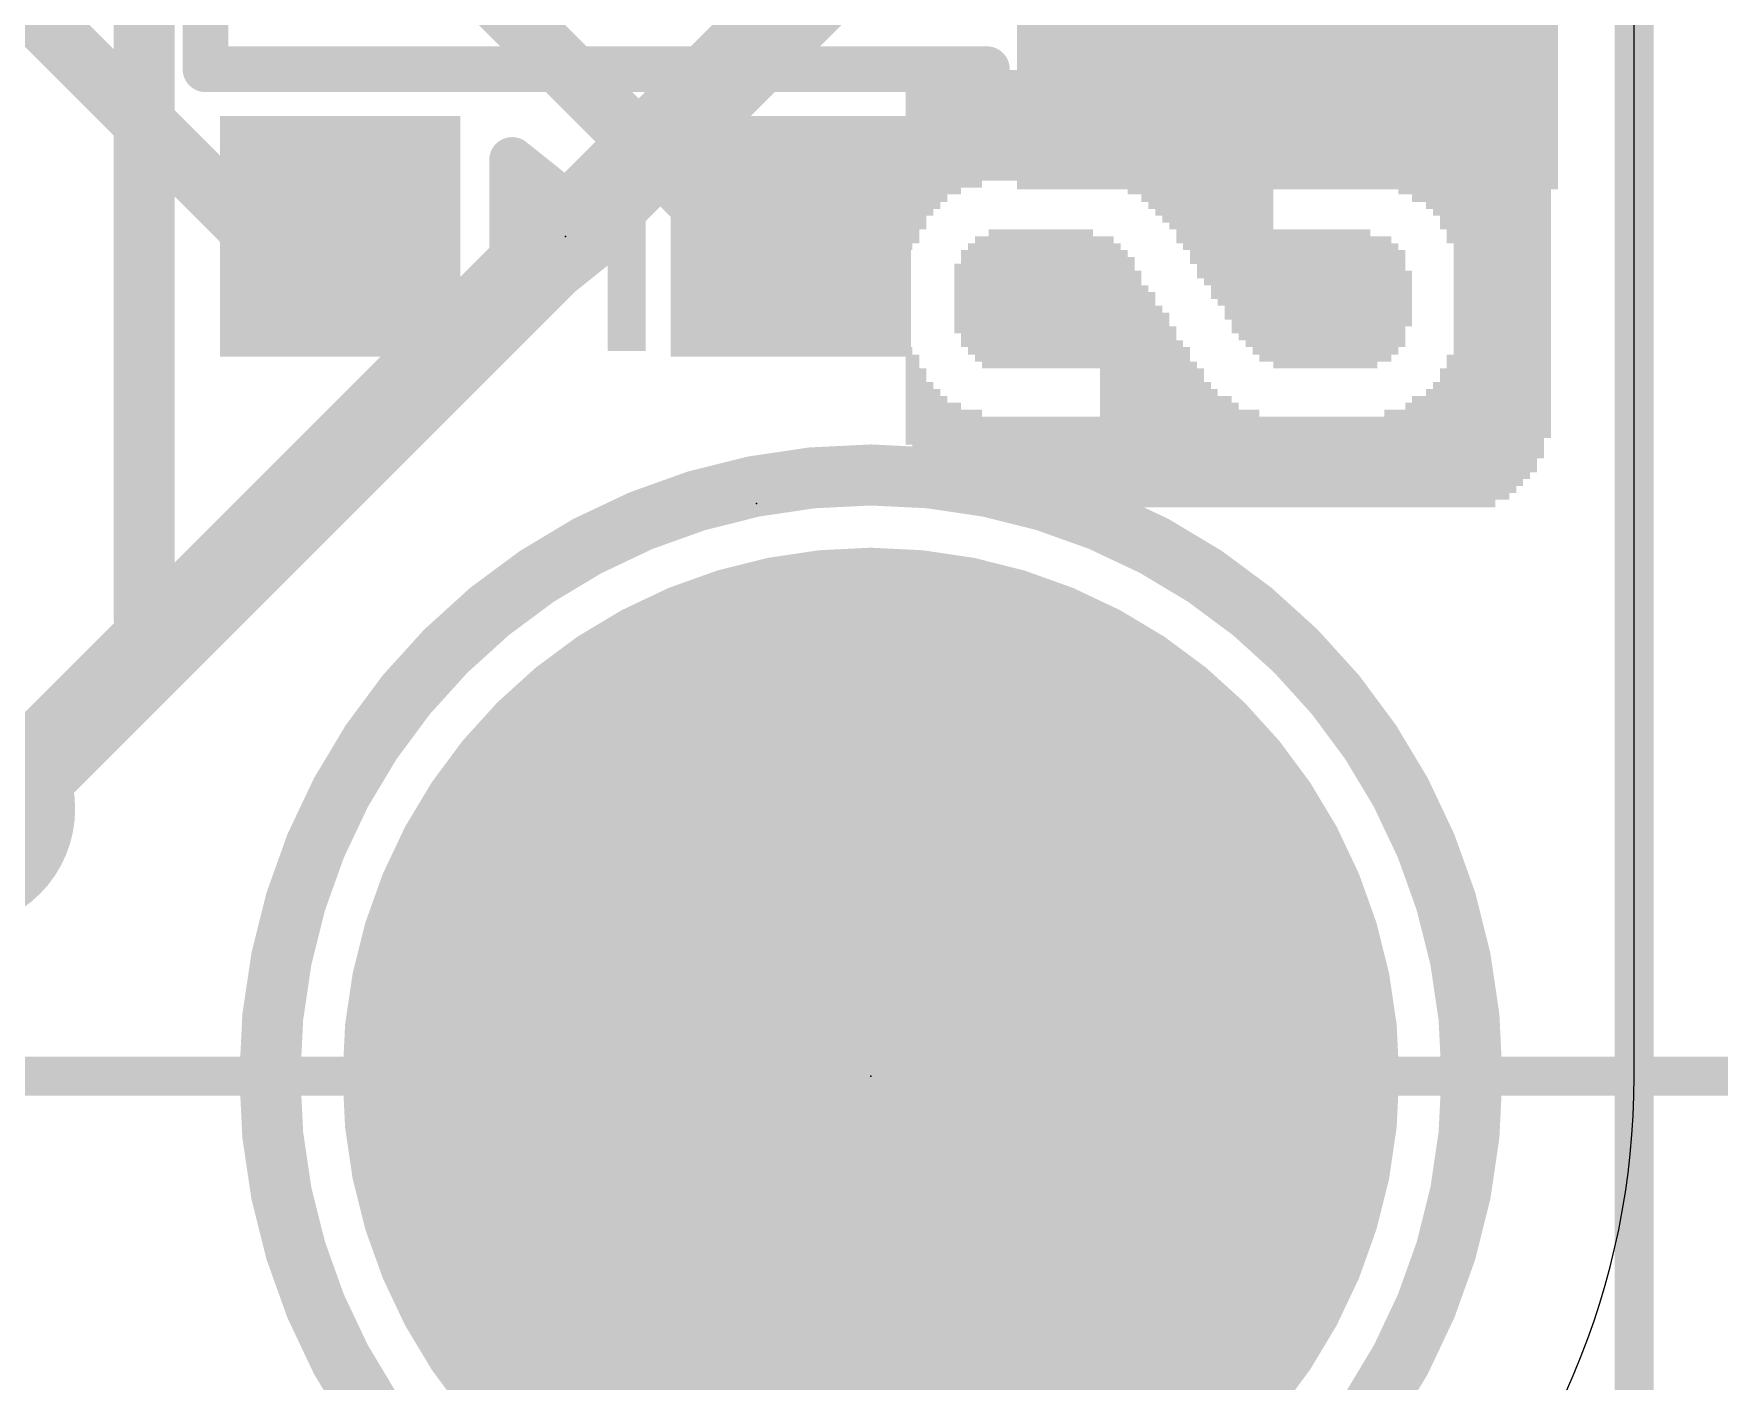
# Model space of a CAD drawing. Extents: x -0.1 to 34.1, y -8.2 to 17.8.
# Drawn here: x 20.07 to 25.68, y 1.52 to 6.01 of the extents above; entities that cross this region are included whole.
import ezdxf

# ---------------------------------------------------------------- set-up
doc = ezdxf.new("R2010")
doc.units = 0
for name, color, linetype in [('1', 12, 'CONTINUOUS'), ('16', 5, 'CONTINUOUS'), ('17', 110, 'CONTINUOUS'), ('18', 110, 'CONTINUOUS'), ('20', 53, 'CONTINUOUS'), ('21', 40, 'CONTINUOUS'), ('22', 6, 'CONTINUOUS'), ('23', 40, 'CONTINUOUS'), ('24', 6, 'CONTINUOUS'), ('47', 253, 'CONTINUOUS')]:
    doc.layers.add(name, color=color, linetype=linetype)

# ---------------------------------------------------------------- blocks, each defined once
blk = doc.blocks.new('RECT')
blk.add_solid([(-0.5, -0.5), (0.5, -0.5), (-0.5, 0.5), (0.5, 0.5)])
blk = doc.blocks.new('ROUNDP')
at = {"const_width": 0.5}
blk.add_lwpolyline([(0, -0.25, 1), (0, 0.25, 1), (0, -0.25)], format="xyb", dxfattribs=at)
blk = doc.blocks.new('ROUNDV')
at = {"const_width": 0.5}
blk.add_lwpolyline([(0, -0.25, 1), (0, 0.25, 1), (0, -0.25)], format="xyb", dxfattribs=at)

msp = doc.modelspace()

# ---------------------------------------------------------------- linework, layer by layer
at = {"layer": '1', "const_width": 0.2032}
for points in [[(20.346, 7.39), (22.402, 5.334)], [(19.842, 6.311), (20.819, 5.334)], [(20.819, 5.334), (21.094, 5.334)], [(22.402, 5.334), (22.594, 5.334)]]:
    msp.add_lwpolyline(points, dxfattribs=at)
at = {"layer": '1', "const_width": 0.1016}
for points in [[(20.819, 5.3848, 1), (20.819, 5.2832)], [(20.7831, 5.2981, 1), (20.8549, 5.3699)], [(21.094, 5.2832, 1), (21.094, 5.3848)], [(22.402, 5.3848, 1), (22.402, 5.2832)], [(22.3661, 5.2981, 1), (22.4379, 5.3699)], [(22.594, 5.2832, 1), (22.594, 5.3848)]]:
    msp.add_lwpolyline(points, format="xyb", dxfattribs=at)
at = {"layer": '16', "const_width": 0.3048}
for points in [[(22.86, 6.35), (19.939, 3.429)], [(19.812, 3.429), (19.939, 3.429)]]:
    msp.add_lwpolyline(points, dxfattribs=at)
at = {"layer": '16', "const_width": 0.1524}
msp.add_lwpolyline([(19.939, 3.3528, 1), (19.939, 3.5052)], format="xyb", dxfattribs=at)
at = {"layer": '20'}
msp.add_line((25.4, 2.54), (25.4, 15.24), dxfattribs=at)
msp.add_arc((22.86, 2.54), 2.54, 270, 0, dxfattribs=at)
at = {"layer": '21'}
for points, const_width in [([(20.646, 5.89), (20.646, 6.99)], 0.1524), ([(20.442, 6.861), (20.442, 4.061)], 0.2032), ([(23.246, 5.89), (20.646, 5.89)], 0.1524), ([(21.9837, 5.334), (21.6662, 5.588)], 0.1524), ([(21.6662, 5.588), (21.6662, 5.08)], 0.1524), ([(21.6662, 5.4864), (21.7932, 5.4864)], 0.1524), ([(21.6662, 5.08), (21.9837, 5.334)], 0.1524), ([(21.6662, 5.334), (21.9837, 5.334)], 0.1524), ([(21.6662, 5.1816), (21.7932, 5.1816)], 0.1524)]:
    msp.add_lwpolyline(points, dxfattribs=dict(at, const_width=const_width))
for points, const_width in [([(20.646, 5.9281, 1), (20.646, 5.8519)], 0.0762), ([(23.246, 5.8519, 1), (23.246, 5.9281)], 0.0762), ([(20.6079, 5.89, 1), (20.6841, 5.89)], 0.0762), ([(21.69, 5.6178, 1), (21.6424, 5.5582)], 0.0762), ([(21.7043, 5.588, 1), (21.6281, 5.588)], 0.0762), ([(21.6662, 5.5245, 1), (21.6662, 5.4483)], 0.0762), ([(21.7932, 5.4483, 1), (21.7932, 5.5245)], 0.0762), ([(21.6662, 5.3721, 1), (21.6662, 5.2959)], 0.0762), ([(22.0075, 5.3042, 1), (21.9599, 5.3638)], 0.0762), ([(21.9599, 5.3042, 1), (22.0075, 5.3638)], 0.0762), ([(21.9837, 5.2959, 1), (21.9837, 5.3721)], 0.0762), ([(21.6662, 5.2197, 1), (21.6662, 5.1435)], 0.0762), ([(21.7932, 5.1435, 1), (21.7932, 5.2197)], 0.0762), ([(21.6424, 5.1098, 1), (21.69, 5.0502)], 0.0762), ([(21.6281, 5.08, 1), (21.7043, 5.08)], 0.0762), ([(22.86, 0.54, 1), (22.86, 4.54, 1), (22.86, 0.54)], 0.2032), ([(20.3912, 4.061, 1), (20.4928, 4.061)], 0.1016)]:
    msp.add_lwpolyline(points, format="xyb", dxfattribs=dict(at, const_width=const_width))
at = {"layer": '23'}
for p in [(21.844, 5.334), (22.86, 2.54)]:
    msp.add_point(p, dxfattribs=at)
at = {"layer": '24'}
msp.add_point((22.479, 4.445), dxfattribs=at)
at = {"layer": '47', "const_width": 0.13}
for points in [[(25.4, 9.144), (25.4, -8.173)], [(12.7, 2.54), (31.287, 2.54)], [(22.86, 2.54), (22.86, -5.252)]]:
    msp.add_lwpolyline(points, dxfattribs=at)
at = {"layer": '47', "const_width": 0.065}
msp.add_lwpolyline([(22.8925, 2.54, 1), (22.8275, 2.54)], format="xyb", dxfattribs=at)

# ---------------------------------------------------------------- block references
at = {"layer": '1'}
for p, xscale, yscale, rotation in [((24.246, 6.09), 1.8, 1.2, 180), ((21.094, 5.334), 0.8, 0.8, 270), ((22.594, 5.334), 0.8, 0.8, 270)]:
    msp.add_blockref('RECT', p, dxfattribs=dict(at, xscale=xscale, yscale=yscale, rotation=rotation))
at = {"layer": '17', "xscale": 3.516, "yscale": 3.516}
msp.add_blockref('ROUNDP', (22.86, 2.54), dxfattribs=at)
msp.add_blockref('ROUNDP', (22.86, 2.54), dxfattribs=at)
at = {"layer": '18', "xscale": 0.8001, "yscale": 0.8001}
msp.add_blockref('ROUNDV', (19.812, 3.429), dxfattribs=at)
msp.add_blockref('ROUNDV', (19.812, 3.429), dxfattribs=at)
at = {"layer": '21', "xscale": 0.762, "yscale": 0.127, "rotation": 270}
msp.add_blockref('RECT', (22.0472, 5.334), dxfattribs=at)
at = {"layer": '22', "rotation": 90}
for p, xscale, yscale in [((22.987, 5.588), 0.5994, 0.0229), ((23.01, 5.5994), 0.5766, 0.0231), ((23.0331, 5.6223), 0.5309, 0.0231), ((23.0562, 5.6452), 0.4851, 0.0231), ((23.0793, 5.6566), 0.4623, 0.0231), ((23.1024, 5.668), 0.4394, 0.0231), ((23.1256, 5.6807), 0.414, 0.0231), ((23.1487, 5.6807), 0.414, 0.0231), ((23.1718, 5.6921), 0.3912, 0.0231), ((23.1949, 5.6921), 0.3912, 0.0231), ((23.218, 5.6921), 0.3912, 0.0231), ((23.241, 5.7036), 0.3683, 0.0229), ((23.264, 5.7036), 0.3683, 0.0231), ((23.2871, 5.7036), 0.3683, 0.0231), ((23.3102, 5.7036), 0.3683, 0.0231), ((23.3333, 5.7036), 0.3683, 0.0231), ((23.3564, 5.7036), 0.3683, 0.0231), ((23.3796, 5.7036), 0.3683, 0.0231), ((23.4027, 5.7036), 0.3683, 0.0231), ((23.4258, 5.7036), 0.3683, 0.0231), ((23.4489, 5.7036), 0.3683, 0.0231), ((23.472, 5.7036), 0.3683, 0.0231), ((23.495, 5.7036), 0.3683, 0.0229), ((23.518, 5.7036), 0.3683, 0.0231), ((23.5411, 5.7036), 0.3683, 0.0231), ((23.5642, 5.7036), 0.3683, 0.0231), ((23.5873, 5.7036), 0.3683, 0.0231), ((23.6104, 5.7036), 0.3683, 0.0231), ((23.6336, 5.7036), 0.3683, 0.0231), ((23.6567, 5.7036), 0.3683, 0.0231), ((23.6798, 5.6921), 0.3912, 0.0231), ((23.7029, 5.6921), 0.3912, 0.0231), ((23.726, 5.6807), 0.414, 0.0231), ((23.749, 5.6807), 0.414, 0.0229), ((23.772, 5.668), 0.4394, 0.0231), ((23.7951, 5.6566), 0.4623, 0.0231), ((23.8182, 5.6452), 0.4851, 0.0231), ((23.8413, 5.6337), 0.508, 0.0231), ((23.8644, 5.6223), 0.5309, 0.0231), ((23.8876, 5.5994), 0.5766, 0.0231), ((23.9107, 5.588), 0.5994, 0.0231), ((23.9338, 5.5651), 0.6452, 0.0231), ((23.9569, 5.541), 0.6934, 0.0231), ((23.98, 5.5296), 0.7163, 0.0231), ((24.003, 5.5067), 0.762, 0.0229), ((24.026, 5.4953), 0.7849, 0.0231), ((24.0491, 5.4724), 0.8306, 0.0231), ((24.0722, 5.4496), 0.8763, 0.0231), ((24.0953, 5.4381), 0.8992, 0.0231), ((24.1184, 5.4267), 0.922, 0.0231), ((24.1416, 5.414), 0.9474, 0.0231), ((24.1647, 5.4026), 0.9703, 0.0231), ((24.1878, 5.4026), 0.9703, 0.0231), ((24.2109, 5.7036), 0.3683, 0.0231), ((24.234, 5.7036), 0.3683, 0.0231), ((24.257, 5.7036), 0.3683, 0.0229), ((24.28, 5.7036), 0.3683, 0.0231), ((24.3031, 5.7036), 0.3683, 0.0231), ((24.3262, 5.7036), 0.3683, 0.0231), ((24.3493, 5.7036), 0.3683, 0.0231), ((24.3724, 5.7036), 0.3683, 0.0231), ((24.3956, 5.7036), 0.3683, 0.0231), ((24.4187, 5.7036), 0.3683, 0.0231), ((24.4418, 5.7036), 0.3683, 0.0231), ((24.4649, 5.7036), 0.3683, 0.0231), ((24.488, 5.7036), 0.3683, 0.0231), ((24.511, 5.7036), 0.3683, 0.0229), ((24.534, 5.7036), 0.3683, 0.0231), ((24.5571, 5.6921), 0.3912, 0.0231), ((24.5802, 5.6921), 0.3912, 0.0231), ((24.6033, 5.6921), 0.3912, 0.0231), ((24.6264, 5.6807), 0.414, 0.0231), ((24.8111, 5.16), 1.4554, 0.0231), ((24.8342, 5.16), 1.4554, 0.0231), ((24.8573, 5.16), 1.4554, 0.0231), ((24.8804, 5.16), 1.4554, 0.0231), ((24.9036, 5.16), 1.4554, 0.0231), ((24.9267, 5.16), 1.4554, 0.0231), ((24.9498, 5.1727), 1.43, 0.0231), ((24.9729, 5.1727), 1.43, 0.0231), ((24.996, 5.1841), 1.4072, 0.0231), ((25.019, 5.1956), 1.3843, 0.0229), ((25.042, 5.207), 1.3614, 0.0231), ((25.0651, 5.2184), 1.3386, 0.0231), ((25.0882, 5.2413), 1.2929, 0.0231), ((25.1113, 5.2756), 1.2243, 0.0231), ((24.6496, 5.5766), 0.2057, 0.0231), ((24.6727, 5.5639), 0.2311, 0.0231), ((24.6958, 5.5639), 0.2311, 0.0231), ((24.7189, 5.5524), 0.254, 0.0231), ((24.742, 5.541), 0.2769, 0.0231), ((24.765, 5.5182), 0.3226, 0.0229), ((24.788, 5.4953), 0.3683, 0.0231), ((23.218, 5.1257), 0.4166, 0.0231), ((23.241, 5.1143), 0.4394, 0.0229), ((23.264, 5.1257), 0.4623, 0.0231), ((23.2871, 5.1257), 0.4623, 0.0231), ((23.3102, 5.1257), 0.4623, 0.0231), ((23.3333, 5.1257), 0.4623, 0.0231), ((23.3564, 5.1257), 0.4623, 0.0231), ((23.3796, 5.1257), 0.4623, 0.0231), ((23.4027, 5.1257), 0.4623, 0.0231), ((23.4258, 5.1257), 0.4623, 0.0231), ((23.4489, 5.1257), 0.4623, 0.0231), ((23.472, 5.1257), 0.4623, 0.0231), ((23.495, 5.1257), 0.4623, 0.0229), ((23.518, 5.1257), 0.4623, 0.0231), ((23.5411, 5.1257), 0.4623, 0.0231), ((23.5642, 5.1257), 0.4623, 0.0231), ((23.5873, 5.1257), 0.4623, 0.0231), ((23.6104, 5.1143), 0.4394, 0.0231), ((23.6336, 4.8832), 0.9017, 0.0231), ((23.6567, 4.8832), 0.9017, 0.0231), ((24.2109, 5.1257), 0.4623, 0.0231), ((24.234, 5.1257), 0.4623, 0.0231), ((24.257, 5.1257), 0.4623, 0.0229), ((24.28, 5.1257), 0.4623, 0.0231), ((24.3031, 5.1257), 0.4623, 0.0231), ((24.3262, 5.1257), 0.4623, 0.0231), ((24.3493, 5.1257), 0.4623, 0.0231), ((24.3724, 5.1257), 0.4623, 0.0231), ((24.3956, 5.1257), 0.4623, 0.0231), ((24.4187, 5.1257), 0.4623, 0.0231), ((24.4418, 5.1257), 0.4623, 0.0231), ((24.4649, 5.1257), 0.4623, 0.0231), ((24.488, 5.1257), 0.4623, 0.0231), ((24.511, 5.1257), 0.4623, 0.0229), ((24.534, 5.1143), 0.4394, 0.0231), ((24.5571, 5.1257), 0.4166, 0.0231), ((24.5802, 5.1257), 0.4166, 0.0231), ((23.1718, 5.127), 0.3226, 0.0231), ((23.1949, 5.1257), 0.3708, 0.0231), ((23.6798, 4.8717), 0.8788, 0.0231), ((23.7029, 4.8603), 0.856, 0.0231), ((24.6033, 5.1257), 0.3708, 0.0231), ((24.6264, 5.127), 0.3226, 0.0231), ((23.1487, 5.127), 0.2311, 0.0231), ((23.726, 4.8489), 0.8331, 0.0231), ((23.749, 4.826), 0.7874, 0.0229), ((24.6496, 5.127), 0.1854, 0.0231), ((23.772, 4.8019), 0.7391, 0.0231), ((23.7951, 4.7904), 0.7163, 0.0231), ((23.8182, 4.7676), 0.6706, 0.0231), ((23.8413, 4.7561), 0.6477, 0.0231), ((23.8644, 4.7333), 0.602, 0.0231), ((22.987, 4.8031), 0.3251, 0.0229), ((23.01, 4.7676), 0.3454, 0.0231), ((23.8876, 4.7104), 0.5563, 0.0231), ((23.9107, 4.699), 0.5334, 0.0231), ((24.788, 4.6863), 0.508, 0.0231), ((23.0331, 4.7219), 0.3454, 0.0231), ((23.9338, 4.6749), 0.4851, 0.0231), ((23.9569, 4.6634), 0.4623, 0.0231), ((24.765, 4.6634), 0.4623, 0.0229), ((23.0562, 4.6876), 0.3226, 0.0231), ((23.0793, 4.6647), 0.3226, 0.0231), ((23.98, 4.6406), 0.4166, 0.0231), ((24.003, 4.6292), 0.3937, 0.0229), ((24.7189, 4.6292), 0.3937, 0.0231), ((24.742, 4.6406), 0.4166, 0.0231), ((23.1024, 4.6418), 0.3226, 0.0231), ((23.1256, 4.619), 0.3226, 0.0231), ((23.1487, 4.619), 0.3226, 0.0231), ((24.026, 4.6177), 0.3708, 0.0231), ((24.0491, 4.6177), 0.3708, 0.0231), ((24.0722, 4.6063), 0.348, 0.0231), ((24.6496, 4.6063), 0.348, 0.0231), ((24.6727, 4.6177), 0.3708, 0.0231), ((24.6958, 4.6177), 0.3708, 0.0231), ((23.1718, 4.5949), 0.3251, 0.0231), ((23.1949, 4.5949), 0.3251, 0.0231), ((23.218, 4.5949), 0.3251, 0.0231), ((23.241, 4.5834), 0.3023, 0.0229), ((23.264, 4.5834), 0.3023, 0.0231), ((23.2871, 4.5834), 0.3023, 0.0231), ((23.3102, 4.5834), 0.3023, 0.0231), ((23.3333, 4.5834), 0.3023, 0.0231), ((23.3564, 4.5834), 0.3023, 0.0231), ((23.3796, 4.5834), 0.3023, 0.0231), ((23.4027, 4.5834), 0.3023, 0.0231), ((23.4258, 4.5834), 0.3023, 0.0231), ((23.4489, 4.5834), 0.3023, 0.0231), ((23.472, 4.5834), 0.3023, 0.0231), ((23.495, 4.5834), 0.3023, 0.0229), ((23.518, 4.5834), 0.3023, 0.0231), ((23.5411, 4.5834), 0.3023, 0.0231), ((23.5642, 4.5834), 0.3023, 0.0231), ((23.5873, 4.5834), 0.3023, 0.0231), ((23.6104, 4.5834), 0.3023, 0.0231), ((24.0953, 4.5949), 0.3251, 0.0231), ((24.1184, 4.5949), 0.3251, 0.0231), ((24.1416, 4.5949), 0.3251, 0.0231), ((24.1647, 4.5834), 0.3023, 0.0231), ((24.1878, 4.5834), 0.3023, 0.0231), ((24.2109, 4.5834), 0.3023, 0.0231), ((24.234, 4.5834), 0.3023, 0.0231), ((24.257, 4.5834), 0.3023, 0.0229), ((24.28, 4.5834), 0.3023, 0.0231), ((24.3031, 4.5834), 0.3023, 0.0231), ((24.3262, 4.5834), 0.3023, 0.0231), ((24.3493, 4.5834), 0.3023, 0.0231), ((24.3724, 4.5834), 0.3023, 0.0231), ((24.3956, 4.5834), 0.3023, 0.0231), ((24.4187, 4.5834), 0.3023, 0.0231), ((24.4418, 4.5834), 0.3023, 0.0231), ((24.4649, 4.5834), 0.3023, 0.0231), ((24.488, 4.5834), 0.3023, 0.0231), ((24.511, 4.5834), 0.3023, 0.0229), ((24.534, 4.5834), 0.3023, 0.0231), ((24.5571, 4.5834), 0.3023, 0.0231), ((24.5802, 4.5949), 0.3251, 0.0231), ((24.6033, 4.5949), 0.3251, 0.0231), ((24.6264, 4.5949), 0.3251, 0.0231)]:
    msp.add_blockref('RECT', p, dxfattribs=dict(at, xscale=xscale, yscale=yscale))

doc.saveas('drawing.dxf')
